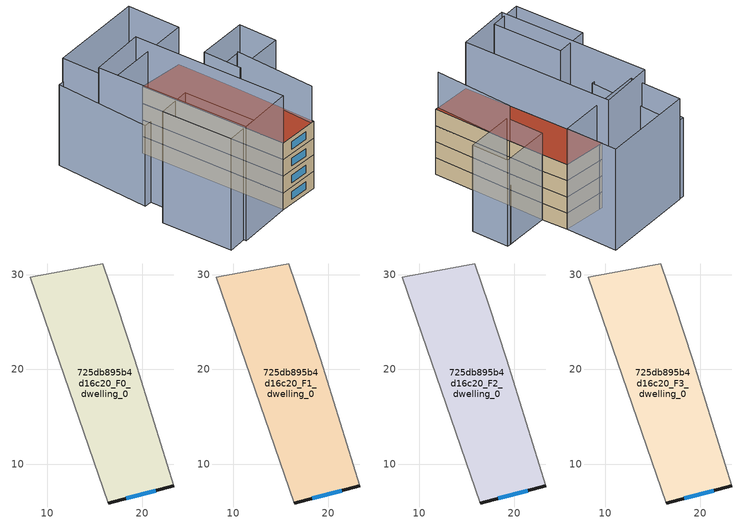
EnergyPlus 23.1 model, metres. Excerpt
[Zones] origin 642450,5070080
725db895b4d16c20_F0_dwelling_0
 floor ground (EU_floor_Construction): 17.31,26.83 19.21,21.02 23.31,7.71 16.41,5.91 8.21,29.73 8.71,29.83 15.81,31.13 z0
 wall outside (EU_wall_Construction): 16.41,5.91 23.31,7.71 z0:3
 wall adiabatic (EU_wall_Construction): 23.31,7.71 19.21,21.02 17.31,26.83 15.81,31.13 8.71,29.83 8.21,29.73 16.41,5.91 z0:3
 window (EU_Window_Construction): 18.31,6.41 21.41,7.22 z0.83:2.17
725db895b4d16c20_F1_dwelling_0
 floor to 725db895b4d16c20_F0_dwelling_0 (EU_floor_Construction): 17.31,26.83 19.21,21.02 23.31,7.71 16.41,5.91 8.21,29.73 8.71,29.83 15.81,31.13 z3
 wall outside (EU_wall_Construction): 16.41,5.91 23.31,7.71 z3:6
 wall adiabatic (EU_wall_Construction): 23.31,7.71 19.21,21.02 17.31,26.83 15.81,31.13 8.71,29.83 8.21,29.73 16.41,5.91 z3:6
 window (EU_Window_Construction): 18.31,6.41 21.41,7.22 z3.83:5.17
725db895b4d16c20_F2_dwelling_0
 floor to 725db895b4d16c20_F1_dwelling_0 (EU_floor_Construction): 17.31,26.83 19.21,21.02 23.31,7.71 16.41,5.91 8.21,29.73 8.71,29.83 15.81,31.13 z6
 wall outside (EU_wall_Construction): 16.41,5.91 23.31,7.71 z6:9
 wall adiabatic (EU_wall_Construction): 23.31,7.71 19.21,21.02 17.31,26.83 15.81,31.13 8.71,29.83 8.21,29.73 16.41,5.91 z6:9
 window (EU_Window_Construction): 18.31,6.41 21.41,7.22 z6.83:8.17
725db895b4d16c20_F3_dwelling_0
 floor to 725db895b4d16c20_F2_dwelling_0 (EU_floor_Construction): 17.31,26.83 19.21,21.02 23.31,7.71 16.41,5.91 8.21,29.73 8.71,29.83 15.81,31.13 z9
 wall outside (EU_wall_Construction): 16.41,5.91 23.31,7.71 z9:12
 wall adiabatic (EU_wall_Construction): 23.31,7.71 19.21,21.02 17.31,26.83 15.81,31.13 8.71,29.83 8.21,29.73 16.41,5.91 z9:12
 window (EU_Window_Construction): 18.31,6.41 21.41,7.22 z9.83:11.17
 roof outside (EU_roof_Construction): 23.31,7.71 19.21,21.02 17.31,26.83 15.81,31.13 8.71,29.83 8.21,29.73 16.41,5.91 z12
shading: 5.7,15.63 9.7,4.11 / 9.7,4.11 4.19,2.2 / 4.19,2.2 0.19,13.72 / 0.19,13.72 5.7,15.63 z0:20; 7.82,30.86 16.41,5.91 / 16.41,5.91 7.35,2.8 / 7.35,2.8 -1.24,27.74 / -1.24,27.74 7.82,30.86 z0:20.5; 17.31,26.83 25.65,29.42 / 25.65,29.42 27.62,23.12 / 27.62,23.12 19.27,20.52 / 19.27,20.52 17.31,26.83 z0:16; 0.6,18.61 -3.51,34.48 / -3.51,34.48 -1.87,34.9 / -1.87,34.9 2.24,19.04 / 2.24,19.04 0.6,18.61 z0:14.5; 22.76,7.57 19.21,21.02 z0:18.6; -2.56,34.82 13.06,39.78 / 13.06,39.78 15.81,31.13 / 15.81,31.13 0.19,26.17 / 0.19,26.17 -2.56,34.82 z0:18.7; 25.02,29.23 17.17,26.65 z0:11.1
[Building]
EU S2 Campaign: North Axis=0; Terrain=City; Solar Distribution=FullExterior
[Site:Location]
Lyon-Bron: Latitude=45.75; Longitude=5; Time Zone=1; Elevation=198
[SizingPeriod:WeatherFileDays]
AnnualSizingPeriod: Begin Month=1; Begin Day of Month=1; End Month=12; End Day of Month=31; Day of Week for Start Day=Monday; Use Weather File Daylight Saving Period=No; Use Weather File Rain and Snow Indicators=No
[MATERIAL]
EU_InternalMass_Material: Roughness=MediumRough; Thickness=0.1; Conductivity=1; Density=1800; Specific Heat=900; Thermal Absorptance=0.9; Solar Absorptance=0.7; Visible Absorptance=0.7
[MATERIAL:NOMASS] Roughness=MediumRough; Thermal Absorptance=0.9; Solar Absorptance=0.7; Visible Absorptance=0.7
Name | Thermal Resistance
EU_wall_NoMass | 0.87146
EU_roof_NoMass | 0.842276
EU_floor_NoMass | 0.496999
[WINDOWMATERIAL:SIMPLEGLAZINGSYSTEM]
EU_Window_SimpleGlazing: UFactor=2.2525; Solar Heat Gain Coefficient=0.76; Visible Transmittance=0.76
[CONSTRUCTION]
EU_wall_Construction: EU_wall_NoMass
EU_roof_Construction: EU_roof_NoMass
EU_floor_Construction: EU_floor_NoMass
EU_InternalMass_Construction: EU_InternalMass_Material
EU_Window_Construction: EU_Window_SimpleGlazing
[ZONE] Type=1; Multiplier=1; Ceiling Height=autocalculate; Floor Area=autocalculate; Part of Total Floor Area=Yes
Name | Volume
725db895b4d16c20_F0_dwelling_0 | 558.37
725db895b4d16c20_F1_dwelling_0; 725db895b4d16c20_F2_dwelling_0 | 558.371
725db895b4d16c20_F3_dwelling_0 | 1675.11
[INTERNALMASS] Construction=EU_InternalMass_Construction; Surface Area=186.123
Name | Zone or ZoneList
725db895b4d16c20_F0_dwelling_0_EU_InternalMass | 725db895b4d16c20_F0_dwelling_0
725db895b4d16c20_F1_dwelling_0_EU_InternalMass | 725db895b4d16c20_F1_dwelling_0
725db895b4d16c20_F2_dwelling_0_EU_InternalMass | 725db895b4d16c20_F2_dwelling_0
725db895b4d16c20_F3_dwelling_0_EU_InternalMass | 725db895b4d16c20_F3_dwelling_0
[OTHEREQUIPMENT] Fuel Type=Electricity; Design Level Calculation Method=Watts/Area; Power per Zone Floor Area=1; Fraction Latent=0; Fraction Radiant=0; Fraction Lost=0; Carbon Dioxide Generation Rate=0; EndUse Subcategory=EU_Step8_InternalGains
Name | Zone or ZoneList or Space or SpaceList | Schedule
EU_Step8_InternalGain_725db895b4d16c20_F0_dwelling_0_f000 | 725db895b4d16c20_F0_dwelling_0 | EU_Step8_GainSchedule_725db895b4d16c20_F0_dwelling_0_f000
EU_Step8_InternalGain_725db895b4d16c20_F1_dwelling_0_f000 | 725db895b4d16c20_F1_dwelling_0 | EU_Step8_GainSchedule_725db895b4d16c20_F1_dwelling_0_f000
EU_Step8_InternalGain_725db895b4d16c20_F2_dwelling_0_f000 | 725db895b4d16c20_F2_dwelling_0 | EU_Step8_GainSchedule_725db895b4d16c20_F2_dwelling_0_f000
EU_Step8_InternalGain_725db895b4d16c20_F3_dwelling_0_f000 | 725db895b4d16c20_F3_dwelling_0 | EU_Step8_GainSchedule_725db895b4d16c20_F3_dwelling_0_f000
[ZONEVENTILATION:DESIGNFLOWRATE] Schedule=EU_AlwaysOn; Design Flow Rate Calculation Method=AirChanges/Hour; Air Changes per Hour=0.425; Ventilation Type=Natural; Fan Pressure Rise=0; Fan Total Efficiency=1; Constant Term Coefficient=1; Temperature Term Coefficient=0; Velocity Term Coefficient=0; Velocity Squared Term Coefficient=0; Minimum Indoor Temperature=-100; Maximum Indoor Temperature=100; Delta Temperature=-100; Minimum Outdoor Temperature=-100; Maximum Outdoor Temperature=100; Maximum Wind Speed=40
Name | Zone or ZoneList or Space or SpaceList
EU_ConstantAir_725db895b4d16c20_F0_dwelling_0 | 725db895b4d16c20_F0_dwelling_0
EU_ConstantAir_725db895b4d16c20_F1_dwelling_0 | 725db895b4d16c20_F1_dwelling_0
EU_ConstantAir_725db895b4d16c20_F2_dwelling_0 | 725db895b4d16c20_F2_dwelling_0
EU_ConstantAir_725db895b4d16c20_F3_dwelling_0 | 725db895b4d16c20_F3_dwelling_0
[HVACTEMPLATE:THERMOSTAT] Constant Heating Setpoint=20; Constant Cooling Setpoint=50
EU_HeatOnly_725db895b4d16c20_F0_dwelling_0; EU_HeatOnly_725db895b4d16c20_F1_dwelling_0; EU_HeatOnly_725db895b4d16c20_F2_dwelling_0; EU_HeatOnly_725db895b4d16c20_F3_dwelling_0
[HVACTEMPLATE:ZONE:IDEALLOADSAIRSYSTEM] System Availability Schedule=EU_AlwaysOn; Maximum Heating Supply Air Temperature=50; Minimum Cooling Supply Air Temperature=13; Maximum Heating Supply Air Humidity Ratio=0.0156; Minimum Cooling Supply Air Humidity Ratio=0.0077; Heating Limit=NoLimit; Cooling Limit=NoLimit; Heating Availability Schedule=EU_AlwaysOn; Cooling Availability Schedule=EU_CoolingOff; Dehumidification Control Type=ConstantSensibleHeatRatio; Cooling Sensible Heat Ratio=0.7; Dehumidification Setpoint=60; Humidification Control Type=None; Humidification Setpoint=30; Outdoor Air Method=None; Outdoor Air Flow Rate per Person=0.00944; Outdoor Air Flow Rate per Zone Floor Area=0; Outdoor Air Flow Rate per Zone=0; Demand Controlled Ventilation Type=None; Outdoor Air Economizer Type=NoEconomizer; Heat Recovery Type=None; Sensible Heat Recovery Effectiveness=0.7; Latent Heat Recovery Effectiveness=0.65
Name | Template Thermostat
725db895b4d16c20_F0_dwelling_0 | EU_HeatOnly_725db895b4d16c20_F0_dwelling_0
725db895b4d16c20_F1_dwelling_0 | EU_HeatOnly_725db895b4d16c20_F1_dwelling_0
725db895b4d16c20_F2_dwelling_0 | EU_HeatOnly_725db895b4d16c20_F2_dwelling_0
725db895b4d16c20_F3_dwelling_0 | EU_HeatOnly_725db895b4d16c20_F3_dwelling_0
[SIZING:ZONE] Zone Cooling Design Supply Air Temperature Input Method=SupplyAirTemperature; Zone Cooling Design Supply Air Temperature=13; Zone Heating Design Supply Air Temperature Input Method=SupplyAirTemperature; Zone Heating Design Supply Air Temperature=50; Zone Cooling Design Supply Air Humidity Ratio=0.008; Zone Heating Design Supply Air Humidity Ratio=0.008; Cooling Design Air Flow Method=DesignDay; Cooling Design Air Flow Rate=0; Cooling Minimum Air Flow per Zone Floor Area=0.000762; Cooling Minimum Air Flow=0; Cooling Minimum Air Flow Fraction=0.2; Heating Design Air Flow Method=DesignDay; Heating Design Air Flow Rate=0; Heating Maximum Air Flow per Zone Floor Area=0.002032; Heating Maximum Air Flow=0.141576; Heating Maximum Air Flow Fraction=0.3; Account for Dedicated Outdoor Air System=No; Dedicated Outdoor Air System Control Strategy=NeutralSupplyAir; Dedicated Outdoor Air Low Setpoint Temperature for Design=autosize; Dedicated Outdoor Air High Setpoint Temperature for Design=autosize; Zone Load Sizing Method=Sensible Load Only No Latent Load; Zone Latent Cooling Design Supply Air Humidity Ratio Input Method=HumidityRatioDifference; Zone Cooling Design Supply Air Humidity Ratio Difference=0.005; Zone Latent Heating Design Supply Air Humidity Ratio Input Method=HumidityRatioDifference; Zone Humidification Design Supply Air Humidity Ratio Difference=0.005
725db895b4d16c20_F0_dwelling_0; 725db895b4d16c20_F1_dwelling_0; 725db895b4d16c20_F2_dwelling_0; 725db895b4d16c20_F3_dwelling_0
[SCHEDULE:CONSTANT]
Name | Hourly Value
EU_AlwaysOn | 1
EU_CoolingOff | 0
[SCHEDULE:FILE] Column Number=1; Rows to Skip at Top=0; Number of Hours of Data=8760; Column Separator=Comma; Interpolate to Timestep=No; Minutes per Item=60; Adjust Schedule for Daylight Savings=Yes
Name | File
EU_Step8_GainSchedule_725db895b4d16c20_F0_dwelling_0_f000 | ../../schedules/725db895b4d16c20/725db895b4d16c20_F0_dwelling_0_f000_gain.csv
EU_Step8_GainSchedule_725db895b4d16c20_F1_dwelling_0_f000 | ../../schedules/725db895b4d16c20/725db895b4d16c20_F1_dwelling_0_f000_gain.csv
EU_Step8_GainSchedule_725db895b4d16c20_F2_dwelling_0_f000 | ../../schedules/725db895b4d16c20/725db895b4d16c20_F2_dwelling_0_f000_gain.csv
EU_Step8_GainSchedule_725db895b4d16c20_F3_dwelling_0_f000 | ../../schedules/725db895b4d16c20/725db895b4d16c20_F3_dwelling_0_f000_gain.csv
